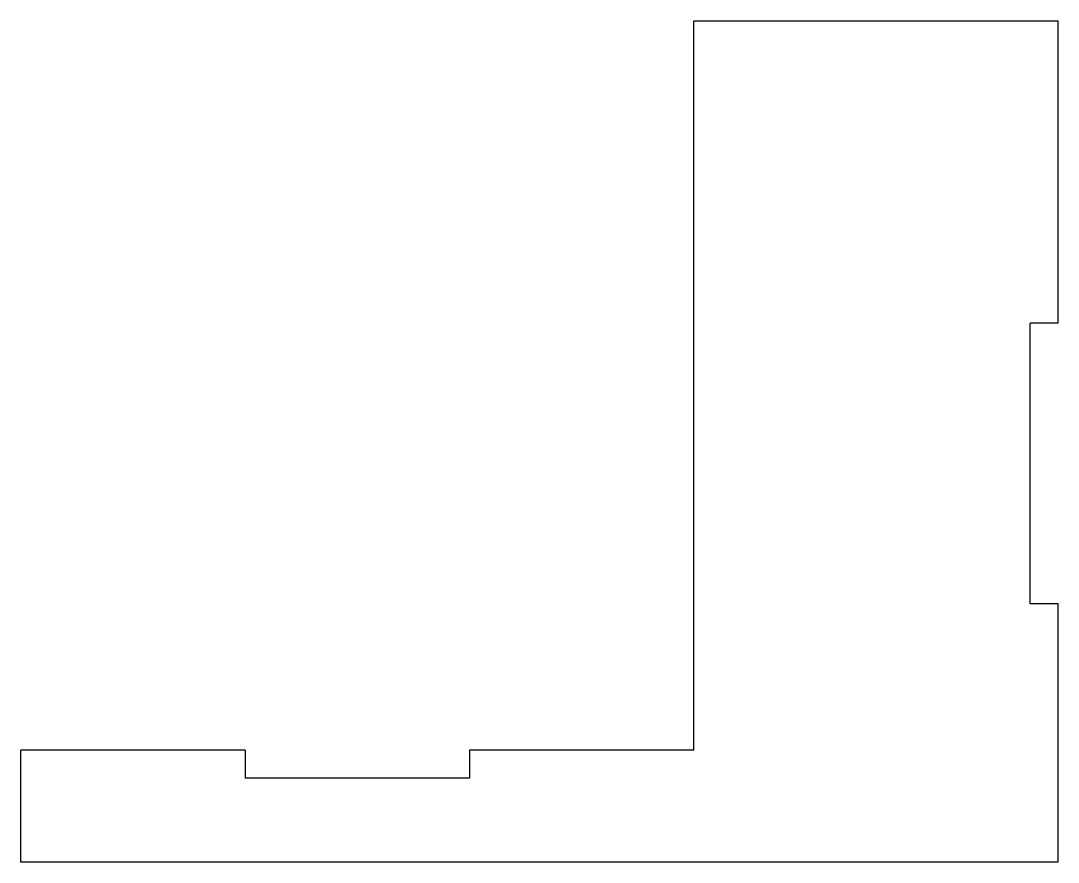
# Model space of a CAD drawing. Header units: inches. Extents: x -7.62 to 1.62, y -3.75 to 3.75.
import ezdxf

# ---------------------------------------------------------------- set-up
doc = ezdxf.new("R2010")
doc.units = ezdxf.units.IN
doc.header["$MEASUREMENT"] = 0

msp = doc.modelspace()

# ---------------------------------------------------------------- linework, layer by layer
at = {"color": 7, "linetype": 'Continuous', "lineweight": 25}
for p, q in [((-1.625, -2.75), (-1.625, 3.75)), ((-1.625, 3.75), (1.625, 3.75)), ((1.625, 1.0546), (1.625, 3.75)), ((1.375, -1.4454), (1.375, 1.0546)), ((1.625, 1.0546), (1.375, 1.0546)), ((1.625, -1.4454), (1.375, -1.4454)), ((1.625, -3.75), (1.625, -1.4454)), ((-7.625, -3.75), (-7.625, -2.75)), ((-5.625, -2.75), (-7.625, -2.75)), ((-5.625, -2.75), (-5.625, -3)), ((-3.625, -2.75), (-3.625, -3)), ((-1.625, -2.75), (-3.625, -2.75)), ((-3.625, -3), (-5.625, -3)), ((1.625, -3.75), (-7.625, -3.75))]:
    msp.add_line(p, q, dxfattribs=at)

doc.saveas('drawing.dxf')
